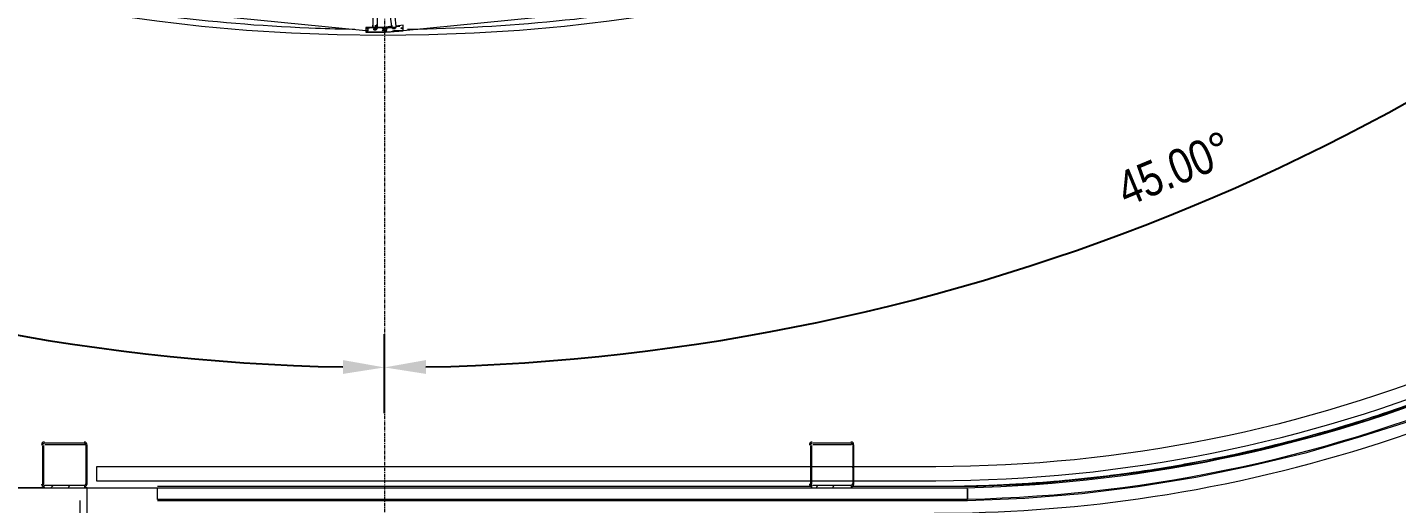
# Model space of a CAD drawing. Header units: millimetres. Extents: x 223 to 147055, y -17460 to 24540.
# Drawn here: x 100960 to 105912, y -13192 to -11471 of the extents above; entities that cross this region are included whole.
import ezdxf

# ---------------------------------------------------------------- set-up
doc = ezdxf.new("R2010")
doc.units = ezdxf.units.MM
doc.linetypes.add('ADSK_Линия сетки', pattern=[21, 12, -3, 3, -3])
doc.layers.add('A-ANNO-DIMS', color=7, linetype='Continuous', lineweight=9)
doc.layers.add('S-GRID', color=7, linetype='Continuous', lineweight=9)
for name, color, linetype in [('PDF _A-AREA', 7, 'Continuous'), ('PDF _A-CLNG', 7, 'Continuous'), ('PDF _A-DETL-GENF', 7, 'Continuous'), ('PDF _A-FLOR', 7, 'Continuous'), ('PDF _A-GLAZ-CWMG', 7, 'Continuous'), ('PDF _I-WALL', 7, 'Continuous'), ('PDF _S-BEAM', 7, 'Continuous'), ('PDF _S-COLS', 7, 'Continuous'), ('PDF _S-STRS', 7, 'Continuous'), ('PDF _Ограждение', 7, 'Continuous')]:
    doc.layers.add(name, color=color, linetype=linetype)
doc.styles.add('GOST Common_I_6', font='ARIALN.TTF', dxfattribs={"height": 125})
doc.dimstyles.new('Диагональ_-_Gost_2_5мм', dxfattribs={"dimscale": 304.8, "dimtxt": 125.714375, "dimasz": 0.492126, "dimexe": 0.393701, "dimexo": 0.246063, "dimgap": 0.287073, "dimtad": 1, "dimdec": 0, "dimzin": 0, "dimdsep": 46, "dimtxsty": 'GOST Common_I_6', "dimsah": 1, "dimcen": 0.09, "dimdle": 0.393701, "dimazin": 0, "dimtfac": 1, "dimtdec": 4, "dimtix": 1, "dimtmove": 0, "dimatfit": 3, "dimfxl": 1, "dimtvp": 1, "dimtfill": 1, "dimtolj": 1, "dimtzin": 0, "dimarcsym": 2})

# ---------------------------------------------------------------- blocks, each defined once
blk = doc.blocks.new('*D338')
at = {"layer": 'A-ANNO-DIMS', "color": 0, "lineweight": -2, "transparency": 16777216}
for p, q in [((92115.2, 13595.1), (91913.7, 13796.7)), ((86612.7, 11315.9), (86612.7, 11600.9))]:
    blk.add_line(p, q, dxfattribs=at)
blk.add_arc((86612.7, 19097.7), 7616.7, 271.12837, 313.87163, dxfattribs=at)
at = {"layer": 'A-ANNO-DIMS', "color": 0, "transparency": 16777216}
for points in [[(91873.9, 13624.6), (91908.9, 13588.9), (91998.5, 13711.8)], [(86762.9, 11457.4), (86762.4, 11507.4), (86612.7, 11480.9)]]:
    blk.add_solid(points, dxfattribs=at)
at = {"layer": 'Defpoints', "color": 0, "transparency": 16777216}
for p in [(86612.7, 19097.7), (92168.2, 13542.1), (88584, 11740.4), (86612.7, 11240.9)]:
    blk.add_point(p, dxfattribs=at)
at = {"layer": 'A-ANNO-DIMS', "color": 0, "transparency": 16777216, "insert": (89470.1, 12199.3), "char_height": 125, "width": 588.088, "attachment_point": 5, "rotation": 22.5, "style": 'GOST Common_I_6', "bg_fill": 3, "box_fill_scale": 1.1, "bg_fill_color": 256, "bg_fill_true_color": 13158600, "bg_fill_transparency": 0}
blk.add_mtext('\\A1;45.00°', dxfattribs=at)
blk = doc.blocks.new('*D340')
at = {"layer": 'A-ANNO-DIMS', "color": 0, "lineweight": -2, "transparency": 16777216}
for p, q in [((81110.1, 13595.1), (81311.7, 13796.7)), ((86612.7, 11315.9), (86612.7, 11600.9))]:
    blk.add_line(p, q, dxfattribs=at)
blk.add_arc((86612.7, 19097.7), 7616.7, 226.12837, 268.87163, dxfattribs=at)
at = {"layer": 'A-ANNO-DIMS', "color": 0, "transparency": 16777216}
for points in [[(81316.4, 13588.9), (81351.4, 13624.6), (81226.8, 13711.8)], [(86462.9, 11507.4), (86462.4, 11457.4), (86612.7, 11480.9)]]:
    blk.add_solid(points, dxfattribs=at)
at = {"layer": 'Defpoints', "color": 0, "transparency": 16777216}
for p in [(86612.7, 19097.7), (81057.1, 13542.1), (82804.3, 12501.4), (86612.7, 11240.9)]:
    blk.add_point(p, dxfattribs=at)
at = {"layer": 'A-ANNO-DIMS', "color": 0, "transparency": 16777216, "insert": (83755.3, 12199.3), "char_height": 125, "width": 588.088, "attachment_point": 5, "rotation": 337.5, "style": 'GOST Common_I_6', "bg_fill": 3, "box_fill_scale": 1.1, "bg_fill_color": 256, "bg_fill_true_color": 13158600, "bg_fill_transparency": 0}
blk.add_mtext('\\A1;45.00°', dxfattribs=at)
blk = doc.blocks.new('оси')
at = {"layer": 'S-GRID', "linetype": 'ADSK_Линия сетки'}
blk.add_line((86612.7, 19097.7), (86612.7, 8288.8), dxfattribs=at)
at = {"layer": 'A-ANNO-DIMS'}
dim = blk.add_angular_dim_3p(base=(88584, 11740.4), center=(86612.7, 19097.7), p1=(86612.7, 11240.9), p2=(92168.2, 13542.1), dimstyle='Диагональ_-_Gost_2_5мм', override={"dimpost": '<>', "dimfxl": 6013.290219}, dxfattribs=at)
dim.commit()
dim.dimension.update_dxf_attribs({"geometry": '*D338', "text_midpoint": (89470.1, 12199.3)})
dim = blk.add_angular_dim_3p(base=(82804.3, 12501.4), center=(86612.7, 19097.7), p1=(81057.1, 13542.1), p2=(86612.7, 11240.9), dimstyle='Диагональ_-_Gost_2_5мм', override={"dimpost": '<>', "dimfxl": 6013.290219}, dxfattribs=at)
dim.commit()
dim.dimension.update_dxf_attribs({"geometry": '*D340', "text_midpoint": (83755.3, 12199.3)})

msp = doc.modelspace()

# ---------------------------------------------------------------- linework, layer by layer
at = {"layer": 'PDF _A-AREA', "lineweight": 15}
for points in [[(100253.4, -13134.7), (101023.8, -13134.7)], [(101167.8, -13134.7), (101176.2, -13134.7)]]:
    msp.add_lwpolyline(points, dxfattribs=at)
for centre, radius, start, end in [((104239.6, -7986.5), 5142.8, 286.7709, 288.66), ((104239.7, -7986.9), 5142.5, 283.6508, 285.2435), ((104239.9, -7987.4), 5141.9, 280.2285, 282.0685), ((104240, -7987.5), 5141.9, 277.0973, 278.9757), ((104240, -7987.4), 5142, 273.9443, 275.7019), ((104240, -7988.3), 5141, 270.4779, 272.4391)]:
    msp.add_arc(centre, radius, start, end, dxfattribs=at)
at = {"layer": 'PDF _A-CLNG', "lineweight": 15}
for centre, radius, start, end in [((102246, -5082.8), 6395.4, 267.65968, 268.90725), ((102245.7, -5062.1), 6416.1, 270.79741, 271.43288)]:
    msp.add_arc(centre, radius, start, end, dxfattribs=at)
at = {"layer": 'PDF _A-DETL-GENF', "lineweight": 15}
for points in [[(102183.8, -11471.1), (102183.8, -11475.3)], [(102183.8, -11479.5), (102183.8, -11488), (102251.5, -11488), (102234.6, -11488), (102217.6, -11488), (102200.7, -11488), (102188, -11488), (102188, -11479.5), (102192.2, -11483.8), (102192.2, -11479.5), (102192.2, -11475.3), (102188, -11475.3)], [(102188, -11471.1), (102188, -11471.1)], [(102188, -11471.1), (102188, -11471.1)], [(102188, -11475.3), (102188, -11475.3)], [(102188, -11475.3), (102188, -11475.3)], [(102188, -11475.3), (102188, -11475.3)], [(102188, -11479.5), (102188, -11479.5)], [(102188, -11479.5), (102188, -11479.5)], [(102192.2, -11471.1), (102192.2, -11471.1)], [(102192.2, -11471.1), (102192.2, -11471.1)], [(102213.4, -11471.1), (102192.2, -11471.1)], [(102192.2, -11475.3), (102192.2, -11475.3)], [(102192.2, -11483.8), (102192.2, -11483.8)], [(102196.5, -11475.3), (102196.5, -11471.1), (102209.2, -11471.1)], [(102217.6, -11462.6), (102217.6, -11471.1), (102209.2, -11471.1), (102209.2, -11462.6)], [(102209.2, -11471.1), (102209.2, -11471.1)], [(102221.9, -11471.1), (102213.4, -11471.1), (102213.4, -11475.3), (102226.1, -11475.3), (102226.1, -11471.1), (102226.1, -11462.6), (102221.9, -11462.6), (102221.9, -11466.8), (102221.9, -11462.6), (102221.9, -11471.1), (102243, -11471.1)], [(102213.4, -11471.1), (102213.4, -11471.1)], [(102213.4, -11479.5), (102221.9, -11479.5), (102213.4, -11479.5), (102213.4, -11475.3)], [(102213.4, -11475.3), (102213.4, -11475.3)], [(102217.6, -11471.1), (102226.1, -11471.1), (102243, -11471.1), (102243, -11475.3), (102247.3, -11475.3), (102247.3, -11479.5), (102243, -11483.8)], [(102217.6, -11471.1), (102217.6, -11471.1)], [(102217.6, -11475.3), (102217.6, -11475.3)], [(102217.6, -11479.5), (102217.6, -11475.3)], [(102221.9, -11471.1), (102221.9, -11471.1)], [(102221.9, -11475.3), (102221.9, -11479.5), (102221.9, -11475.3)], [(102226.1, -11471.1), (102226.1, -11471.1)], [(102243, -11475.3), (102247.3, -11475.3), (102251.5, -11475.3), (102251.5, -11471.1), (102247.3, -11471.1)], [(102243, -11471.1), (102243, -11471.1)], [(102243, -11471.1), (102243, -11471.1)], [(102247.3, -11471.1), (102247.3, -11471.1)], [(102247.3, -11471.1), (102247.3, -11471.1)], [(102247.3, -11475.3), (102247.3, -11475.3)], [(102247.3, -11483.8), (102247.3, -11479.5), (102251.5, -11479.5), (102255.7, -11488), (102255.7, -11479.5), (102260, -11483.8)], [(102255.7, -11471.1), (102251.5, -11471.1), (102251.5, -11475.3)], [(102251.5, -11471.1), (102251.5, -11471.1)], [(102251.5, -11479.5), (102251.5, -11488), (102251.5, -11479.5)], [(102281.1, -11466.8), (102260, -11471.1), (102255.7, -11475.3)], [(102255.7, -11471.1), (102255.7, -11471.1)], [(102255.7, -11471.1), (102255.7, -11471.1)], [(102255.7, -11475.3), (102255.7, -11475.3)], [(102255.7, -11475.3), (102255.7, -11475.3)], [(102255.7, -11479.5), (102255.7, -11479.5)], [(102260, -11471.1), (102260, -11471.1)], [(102260, -11471.1), (102260, -11471.1)], [(102260, -11475.3), (102260, -11475.3)], [(102260, -11479.5), (102260, -11475.3)], [(102260, -11479.5), (102260, -11479.5)], [(102260, -11483.8), (102260, -11483.8)], [(102264.2, -11475.3), (102264.2, -11471.1), (102276.9, -11471.1)], [(102289.6, -11471.1), (102276.9, -11471.1), (102285.4, -11471.1), (102293.8, -11471.1), (102293.8, -11466.8), (102306.5, -11466.8)], [(102276.9, -11471.1), (102276.9, -11471.1)], [(102281.1, -11475.3), (102281.1, -11475.3)], [(102285.4, -11471.1), (102285.4, -11471.1)], [(102285.4, -11471.1), (102285.4, -11471.1)], [(102310.8, -11471.1), (102315, -11475.3), (102310.8, -11475.3)], [(102315, -11471.1), (102315, -11471.1)], [(102315, -11475.3), (102315, -11471.1), (102319.2, -11483.8), (102319.2, -11471.1)]]:
    msp.add_lwpolyline(points, dxfattribs=at)
for points in [[(102319.2, -11483.8), (102302.3, -11483.8), (102285.4, -11483.8), (102272.7, -11488), (102255.7, -11488)], [(102281.1, -11471.1), (102281.1, -11475.3), (102289.6, -11475.3), (102289.6, -11471.1), (102289.6, -11475.3), (102281.1, -11475.3)]]:
    msp.add_lwpolyline(points, close=True, dxfattribs=at)
at = {"layer": 'PDF _A-FLOR', "lineweight": 15}
msp.add_lwpolyline([(105829.6, 246.9, 0.600453), (95826.3, -5079.6, 1), (108665.8, -5079.6, 0.247585), (105870.8, 218.9)], format="xyb", dxfattribs=at)
msp.add_lwpolyline([(101023.8, -13134.7), (100249.2, -13134.7), (100253.4, -13134.7)], close=True, dxfattribs=at)
msp.add_lwpolyline([(101176.2, -14083), (101176.2, -13134.7), (101167.8, -13134.7), (101176.2, -13134.7)], dxfattribs=at)
for centre, radius, start, end in [((104235.7, -7975), 5155, 288.2547, 288.7588), ((104239, -7984.2), 5145.3, 285.4138, 286.0066), ((104237.9, -7978.4), 5151.2, 282.5796, 283.1936), ((104239.1, -7983.1), 5146.3, 279.7401, 280.4041), ((104240.2, -7990.2), 5139.1, 273.6747, 274.8343), ((104240.6, -7992.9), 5136.3, 276.6133, 277.6196), ((104240, -7988.1), 5141.3, 270.5438, 272.049)]:
    msp.add_arc(centre, radius, start, end, dxfattribs=at)
at = {"layer": 'PDF _A-GLAZ-CWMG', "lineweight": 15}
for points in [[(102255.7, -11488), (102319.2, -11483.8), (102319.2, -11462.6), (102293.8, -11466.8), (102289.6, -11433), (102315, -11428.7), (102302.3, -11335.6), (102238.8, -11339.8), (102247.3, -11433), (102272.7, -11433), (102276.9, -11466.8), (102251.5, -11471.1)], [(102183.8, -11471.1), (102183.8, -11488), (102251.5, -11488), (102251.5, -11471.1), (102226.1, -11471.1), (102226.1, -11433), (102251.5, -11433), (102251.5, -11339.8), (102188, -11339.8), (102183.8, -11433), (102209.2, -11433), (102209.2, -11471.1)]]:
    msp.add_lwpolyline(points, close=True, dxfattribs=at)
for points in [[(102183.8, -11483.8), (101032.3, -11369.5)], [(103466.4, -11369.5), (102319.2, -11483.8)]]:
    msp.add_lwpolyline(points, dxfattribs=at)
at = {"layer": 'PDF _I-WALL', "lineweight": 15}
for points in [[(102251.5, -11483.8), (102251.5, -11483.8)], [(104245.4, -13232.1), (101176.2, -13232.1), (101176.2, -13134.7), (103800.9, -13134.7)], [(103940.6, -13134.7), (104245.4, -13134.7)]]:
    msp.add_lwpolyline(points, dxfattribs=at)
for points in [[(104240, -13129.3, 0.035296), (104963.2, -13078.2, 0.162845), (107880.7, -11618.2)], [(104240, -13226.7, 0.035296), (104976.9, -13174.6, 0.162845), (107949.7, -11687)]]:
    msp.add_lwpolyline(points, format="xyb", dxfattribs=at)
for centre, start, end in [((102246.1, -5079.6), 259.57948, 269.08813), ((102246.1, -5079.7), 270.83493, 280.39308)]:
    msp.add_arc(centre, 6398.6, start, end, dxfattribs=at)
at = {"layer": 'PDF _S-BEAM', "lineweight": 15}
for points in [[(104355.4, -13134.7, 0.193132), (107898.7, -11615, 0.197577), (110324.3, -5747.7), (110324.3, -4422.7)], [(110320.1, -4422.7), (110320.1, -5747.7, -0.197415), (107894.4, -11615), (107746.3, -11754.7), (107593.9, -11894.4), (107433, -12025.6), (107272.2, -12148.4), (107102.8, -12266.9), (106929.3, -12377), (106751.5, -12482.8), (106569.4, -12576), (106383.2, -12664.9), (106196.9, -12749.5), (106006.4, -12821.5), (105811.7, -12889.2), (105612.7, -12948.5), (105413.8, -12999.3), (105214.8, -13041.6), (105011.6, -13075.5), (104808.4, -13100.9), (104601, -13122), (104397.8, -13130.5), (104355.4, -13130.5)], [(107928.3, -11648.9, -0.193922), (104359.7, -13177.1), (104359.7, -13139), (104359.7, -13177.1), (101430.2, -13177.1), (101430.2, -13139)]]:
    msp.add_lwpolyline(points, format="xyb", dxfattribs=at)
for points in [[(101430.2, -13181.3), (104359.7, -13181.3), (104567.1, -13172.8), (104774.5, -13155.9), (104977.7, -13130.5), (105185.2, -13096.6), (105388.4, -13054.3), (105587.3, -13007.7), (105786.3, -12948.5), (105985.2, -12885)], [(103796.6, -13130.5), (101430.2, -13130.5)], [(101430.2, -13130.5), (101430.2, -13130.5)], [(101430.2, -13134.7), (104359.7, -13134.7)], [(104359.7, -13130.5), (103944.8, -13130.5)]]:
    msp.add_lwpolyline(points, dxfattribs=at)
at = {"layer": 'PDF _S-COLS', "lineweight": 15}
for points in [[(101015.4, -12982.3), (101015.4, -13122)], [(101019.6, -13122), (101019.6, -12982.3)], [(101167.8, -12973.9), (101023.8, -12973.9)], [(101023.8, -12978.1), (101167.8, -12978.1)], [(101172, -12982.3), (101172, -13122)], [(101172, -13007.7), (101176.2, -13003.5)], [(101176.2, -13122), (101176.2, -12982.3)], [(103792.4, -12982.3), (103792.4, -13122)], [(103796.6, -13122), (103796.6, -12982.3)], [(103940.6, -12973.9), (103800.9, -12973.9)], [(103800.9, -12978.1), (103940.6, -12978.1)], [(103944.8, -12982.3), (103944.8, -13122)], [(103944.8, -12999.3), (103949, -12995)], [(103949, -13122), (103949, -12982.3)], [(101172, -13071.2), (101176.2, -13067)], [(103944.8, -13062.8), (103949, -13054.3)], [(101167.8, -13126.3), (101023.8, -13126.3)], [(101023.8, -13134.7), (101167.8, -13134.7)], [(101045, -13134.7), (101053.5, -13126.3)], [(101108.5, -13134.7), (101112.7, -13126.3)], [(103940.6, -13126.3), (103800.9, -13126.3)], [(103800.9, -13134.7), (103940.6, -13134.7)], [(103813.6, -13134.7), (103817.8, -13126.3)], [(103872.8, -13134.7), (103877.1, -13126.3)]]:
    msp.add_lwpolyline(points, dxfattribs=at)
for centre, radius, start, end in [((101021.7, -12980.2), 10.6, 89.9957, 180.0043), ((101165.7, -12980.2), 10.6, 359.9957, 90.0043), ((103798.8, -12980.2), 10.6, 89.9957, 180.0043), ((103938.5, -12980.2), 10.6, 359.9957, 90.0043), ((101021.7, -12980.2), 6.35, 90.0028, 179.9972), ((101165.7, -12980.2), 6.35, 0.0028, 89.9972), ((103798.8, -12980.2), 6.35, 90.0028, 179.9972), ((103938.5, -12980.2), 6.35, 0.0028, 89.9972), ((101021.7, -13119.9), 10.6, 179.9957, 270.0043), ((101021.7, -13119.9), 6.35, 180.0028, 269.9972), ((101165.7, -13119.9), 10.6, 269.9957, 0.0043), ((101165.7, -13119.9), 6.35, 270.0028, 359.9972), ((103798.8, -13119.9), 10.6, 179.9957, 270.0043), ((103798.8, -13119.9), 6.35, 180.0028, 269.9972), ((103938.5, -13119.9), 10.6, 269.9957, 0.0043), ((103938.5, -13119.9), 6.35, 270.0028, 359.9972)]:
    msp.add_arc(centre, radius, start, end, dxfattribs=at)
at = {"layer": 'PDF _S-STRS', "lineweight": 15}
for points in [[(101150.8, -14083), (101150.8, -13181.3)], [(101176.2, -13181.3), (101176.2, -13181.3)]]:
    msp.add_lwpolyline(points, dxfattribs=at)
at = {"layer": 'PDF _Ограждение', "lineweight": 15}
for points in [[(103949, -13109.3), (104245.4, -13109.3, 0.198091), (107869, -11606.5, 0.197964), (110294.7, -5735), (110294.7, -4431.1, 0.197924), (107869, 1440.4, 0.197639), (104245.4, 2943.2), (100253.4, 2943.2, 0.197875), (96633.9, 1440.4, 0.198519), (94204, -4431.1)], [(100249.2, -13058.5, -0.1985), (96667.8, -11568.4, -0.198841), (94254.8, -5735), (94254.8, -4431.1, -0.198833), (96667.8, 1402.3, -0.198246), (100253.4, 2892.4), (104245.4, 2892.4, -0.198719), (107830.9, 1402.3, -0.198841), (110243.9, -4431.1), (110243.9, -5735, -0.198833), (107830.9, -11568.4, -0.19907), (104245.4, -13058.5), (103949, -13058.5)]]:
    msp.add_lwpolyline(points, format="xyb", dxfattribs=at)
for points in [[(103792.4, -13058.5), (101210.1, -13058.5), (101210.1, -13109.3), (103792.4, -13109.3)], [(103944.8, -13058.5), (103796.6, -13058.5)], [(103796.6, -13109.3), (103944.8, -13109.3)]]:
    msp.add_lwpolyline(points, dxfattribs=at)

# ---------------------------------------------------------------- next in the draw order: block references
msp.add_blockref('оси', (15638.8, -24180.7))

doc.saveas('drawing.dxf')
